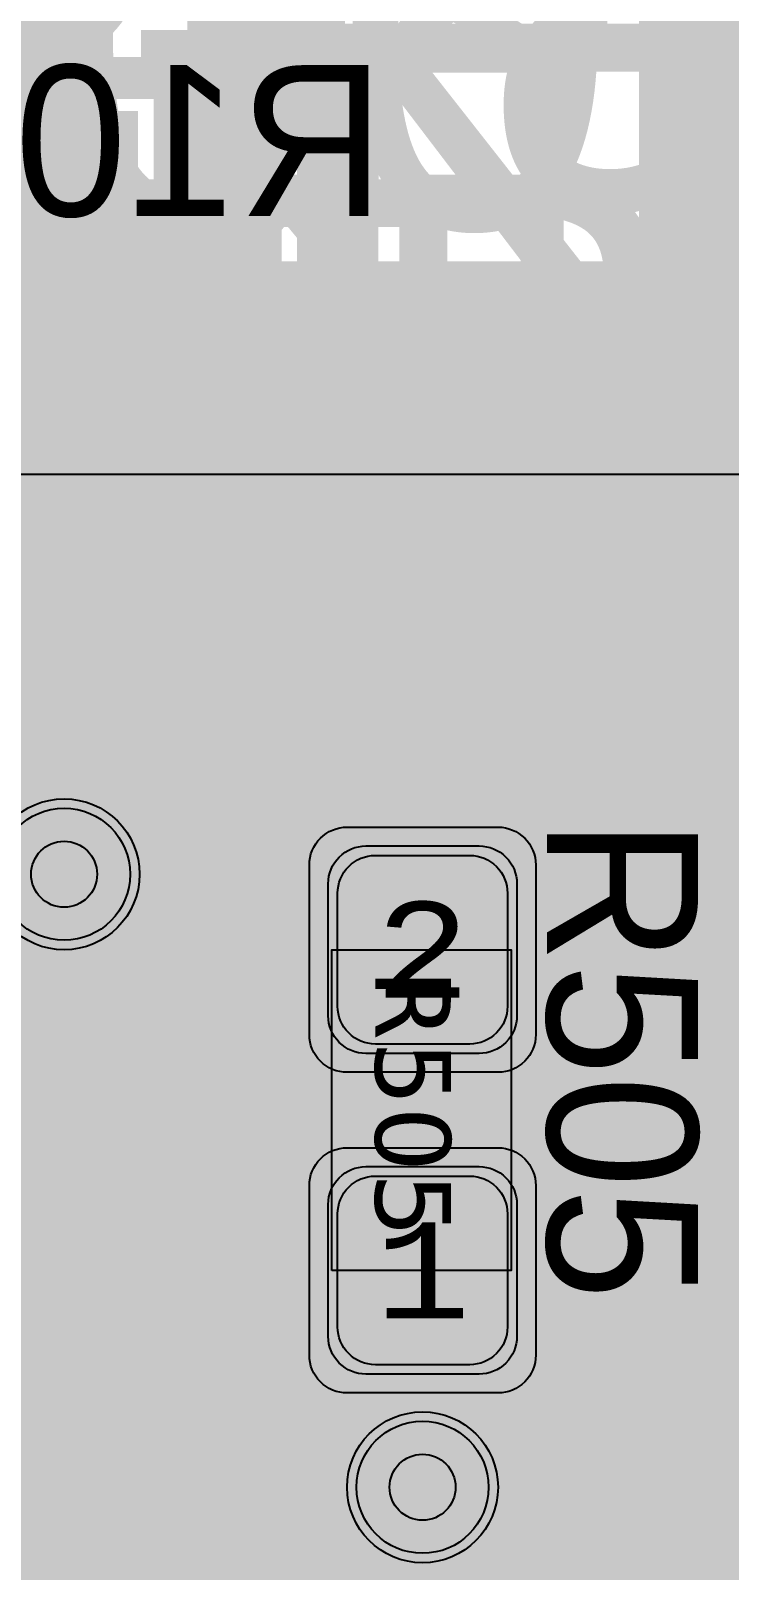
# Model space of a CAD drawing. Extents: x -28 to 199, y -61 to 255.
# Drawn here: x 108.42 to 112.13, y 135.31 to 143.47 of the extents above; entities that cross this region are included whole.
import ezdxf
from ezdxf.enums import TextEntityAlignment as Align

# ---------------------------------------------------------------- set-up
doc = ezdxf.new("R2010")
doc.units = 0
doc.header["$MEASUREMENT"] = 0
for name, color, linetype in [('ASSEMBLY_OUTLINES_TOP', 102, 'CONTINUOUS'), ('ASSEMBLY_PART_NUMBERS_BTM', 191, 'CONTINUOUS'), ('ASSEMBLY_PART_NUMBERS_TOP', 102, 'CONTINUOUS'), ('ASSEMBLY_REF_DES_TOP', 102, 'CONTINUOUS'), ('DRILL_DRAWING', 21, 'CONTINUOUS'), ('GENERATED_SILKSCREEN_BTM', 255, 'CONTINUOUS'), ('GENERATED_SILKSCREEN_TOP', 140, 'CONTINUOUS'), ('PART_PADS_SMD_TOP', 150, 'CONTINUOUS'), ('PIN_NUMBERS_BTM', 8, 'CONTINUOUS'), ('PIN_NUMBERS_TOP', 8, 'CONTINUOUS'), ('PLACEMENT_OUTLINES_TOP', 130, 'CONTINUOUS'), ('PLANE_DATA_LAYER_2', 230, 'CONTINUOUS'), ('PLANE_DATA_LAYER_3', 81, 'CONTINUOUS'), ('PLANE_DATA_LAYER_BOTTOM', 10, 'CONTINUOUS'), ('PLANE_SHAPES_LAYER_2', 230, 'CONTINUOUS'), ('PLANE_SHAPES_LAYER_3', 81, 'CONTINUOUS'), ('PLANE_SHAPES_LAYER_BOTTOM', 10, 'CONTINUOUS'), ('SILKSCREEN_OUTLINES_TOP', 150, 'CONTINUOUS'), ('SILKSCREEN_REF_DES_BTM', 211, 'CONTINUOUS'), ('SILKSCREEN_REF_DES_TOP', 150, 'CONTINUOUS'), ('SOLDERMASK_PADS_TOP', 180, 'CONTINUOUS'), ('SOLDERPASTE_PADS_TOP', 180, 'CONTINUOUS'), ('TRACES_LAYER_2', 230, 'CONTINUOUS'), ('TRACES_LAYER_3', 81, 'CONTINUOUS'), ('TRACES_LAYER_BOTTOM', 10, 'CONTINUOUS'), ('TRACES_LAYER_TOP', 150, 'CONTINUOUS'), ('VIA_HOLES_LAYER_2', 30, 'CONTINUOUS'), ('VIA_HOLES_LAYER_3', 30, 'CONTINUOUS'), ('VIA_HOLES_LAYER_BOTTOM', 30, 'CONTINUOUS'), ('VIA_HOLES_LAYER_TOP', 30, 'CONTINUOUS'), ('VIA_PADS_LAYER_2', 230, 'CONTINUOUS'), ('VIA_PADS_LAYER_3', 81, 'CONTINUOUS'), ('VIA_PADS_LAYER_BOTTOM', 10, 'CONTINUOUS'), ('VIA_PADS_LAYER_TOP', 150, 'CONTINUOUS')]:
    doc.layers.add(name, color=color, linetype=linetype)
doc.styles.add('COURIER_NEW', font='COUR.TTF')
doc.styles.add('VERDANA', font='verdana.TTF')
doc.styles.add('VERIBEST_GERBER_0', font='txt')

msp = doc.modelspace()

# ---------------------------------------------------------------- hatches: boundary and pattern name
at = {"layer": 'PLANE_DATA_LAYER_BOTTOM'}
h = msp.add_hatch(color=256, dxfattribs=at)
h.paths.add_polyline_path([(114.75, 134.8262, -0.414213562373095), (114.6738, 134.75), (111.2262, 134.75, -0.414213562373095), (111.15, 134.8262), (111.15, 134.973, 0.1866766168367723), (111.019837, 135.309483, -0.1866773047726995), (111, 135.360763), (111, 135.396107, -0.1385740107174841), (111.011269, 135.435987, 0.1385725087961739), (111.1, 135.75, 0.5864476275428689), (110.185987, 136.261269, -0.1385740107174437), (110.146107, 136.25), (107.426166, 136.25, -0.7996942034350105), (107.393477, 136.395032, 0.2895657790381564), (108.25, 137.75, 0.9999999999999999), (105.25, 137.75, 0.2895657790381564), (106.106523, 136.395032, -0.7996942034350105), (106.073834, 136.25), (102.478241, 136.25, -0.198913366334503), (102.424359, 136.272318), (99.201759, 139.494918, -0.1989099556853327), (99.179441, 139.548799), (99.179441, 139.5488, -0.414213562373095), (99.255641, 139.625), (112.895997, 139.625, -0.1989133663345172), (112.949879, 139.602682), (114.727682, 137.824879, -0.1989099556854013), (114.75, 137.770998)], flags=0)
h.paths.add_polyline_path([(112.2, 135.8, -0.9999999999999999), (113.39999999999999, 135.8, -0.9999999999999999)], flags=0)
at = {"layer": 'PLANE_SHAPES_LAYER_2'}
h = msp.add_hatch(color=256, dxfattribs=at)
h.paths.add_polyline_path([(169.5, 129.25), (149.5, 129.25), (142.25, 122), (142.25, 90.5), (147.5, 90.5), (147.5, 80), (154, 80), (154, 69.25), (131.75, 69.25), (131.75, 73.25), (121.25, 73.25), (121.25, 81), (110.5, 81), (110.5, 125.75), (106.5, 125.75), (106.5, 128.75), (93.5, 128.75), (93.5, 120.25), (91.75, 120.25), (91.75, 121.5), (80, 121.5), (80, 118.25), (73.25, 118.25), (73.25, 124.5), (67.5, 124.5), (67.5, 128), (57.75, 128), (57.75, 120.25), (55.25, 120.25), (55.25, 121.5), (47.5, 121.5), (47.5, 119), (35, 119), (35, 134.75), (32.75, 134.75), (32.75, 159.75), (29.25, 159.75), (29.25, 175.25), (22.5, 175.25), (22.5, 195.25), (17.25, 195.25), (17.25, 198), (22.5, 198), (22.5, 216.5), (40.25, 216.5), (40.25, 235.5), (54.5, 235.5), (54.5, 254), (87.25, 254), (87.25, 236.25), (86.25, 236.25), (86.25, 228.75), (81, 228.75), (81, 218.75), (95.25, 218.75), (95.25, 194.5), (87, 194.5), (87, 172), (131.1, 172), (131.1, 208.75), (115.5, 208.75), (115.5, 213.75), (106.75, 213.75), (106.75, 218.75), (110.25, 222.25), (110.25, 226.25), (142.5, 226.25), (142.5, 221.5), (160.5, 221.5), (160.5, 240.75), (169.5, 240.75)])
h.paths.add_polyline_path([(35.5, 149.5), (41.75, 149.5), (41.75, 152), (39.25, 152), (39.25, 154), (37.75, 154), (37.75, 152), (35.5, 152)], flags=16)
h.paths.add_polyline_path([(37.5, 125.75), (37.5, 128.75), (42.75, 128.75), (42.75, 125.75)], flags=16)
h.paths.add_polyline_path([(52, 127.75), (52, 130.75), (54.25, 130.75), (54.25, 127.75)], flags=16)
h.paths.add_polyline_path([(50.75, 219.5), (50.75, 226.5), (71.75, 226.5), (71.75, 219.5)], flags=16)
h.paths.add_polyline_path([(66.5, 150.75), (66.5, 177.5), (72.25, 177.5), (72.25, 150.75)], flags=16)
h.paths.add_polyline_path([(47.25, 185.25), (73, 185.25), (73, 188.25), (70.25, 188.25), (70.25, 191), (47.25, 191)], flags=16)
h.paths.add_polyline_path([(84.5, 208), (84.5, 212.75), (85, 212.75), (85, 208)], flags=16)
h.paths.add_polyline_path([(61.5, 137.25), (87.75, 137.25), (87.75, 140.5), (84.75, 140.5), (84.75, 143), (61.5, 143)], flags=16)
h.paths.add_polyline_path([(88.75, 127), (88.75, 130), (91, 130), (91, 127)], flags=16)
h.paths.add_polyline_path([(85.5, 130.25), (85.5, 132.5), (91, 132.5), (91, 130.25)], flags=16)
h.paths.add_polyline_path([(108.75, 142.25), (135.75, 142.25), (135.75, 145.75), (132.25, 145.75), (132.25, 149), (108.75, 149)], flags=16)
h.paths.add_polyline_path([(114.25, 126.75), (140.75, 126.75), (140.75, 129.75), (137.25, 129.75), (137.25, 133), (114.25, 133)], flags=16)
h.paths.add_polyline_path([(155.25, 180.25), (166.25, 180.25), (166.25, 186.25), (152.25, 186.25), (152.25, 183), (155.25, 183)], flags=16)
at = {"layer": 'PLANE_SHAPES_LAYER_3'}
h = msp.add_hatch(color=256, dxfattribs=at)
h.paths.add_polyline_path([(169.5, 129.25), (149.5, 129.25), (142.25, 122), (142.25, 90.5), (147.5, 90.5), (147.5, 80), (154, 80), (154, 69.25), (131.75, 69.25), (131.75, 73.25), (121.25, 73.25), (121.25, 81), (110.5, 81), (110.5, 125.75), (106.5, 125.75), (106.5, 128.75), (93.5, 128.75), (93.5, 120.25), (91.75, 120.25), (91.75, 121.5), (80, 121.5), (80, 118.25), (73.25, 118.25), (73.25, 124.5), (67.5, 124.5), (67.5, 127.75), (58.25, 127.75), (58.25, 130.25), (88.75, 130.25), (88.75, 127), (91, 127), (91, 132.5), (55, 132.5), (55, 131.25), (52, 131.25), (52, 127.75), (55, 127.75), (55, 127.25), (57.75, 127.25), (57.75, 120.25), (55.25, 120.25), (55.25, 121.5), (47.5, 121.5), (47.5, 119), (35, 119), (35, 134.75), (32.75, 134.75), (32.75, 159.75), (29.25, 159.75), (29.25, 175.25), (22.5, 175.25), (22.5, 195.25), (17.25, 195.25), (17.25, 198), (22.5, 198), (22.5, 216.5), (40.25, 216.5), (40.25, 235.5), (54.5, 235.5), (54.5, 254), (87.25, 254), (87.25, 236.25), (86.25, 236.25), (86.25, 228.75), (81, 228.75), (81, 218.75), (95.25, 218.75), (95.25, 194.5), (87, 194.5), (87, 172), (131.1, 172), (131.1, 208.75), (115.5, 208.75), (115.5, 213.75), (106.75, 213.75), (106.75, 218.75), (110.25, 222.25), (110.25, 226.25), (142.5, 226.25), (142.5, 221.5), (160.5, 221.5), (160.5, 240.75), (169.5, 240.75)])
h.paths.add_polyline_path([(35.5, 149.5), (41.75, 149.5), (41.75, 152), (39.25, 152), (39.25, 154), (37.75, 154), (37.75, 152), (35.5, 152)], flags=16)
h.paths.add_polyline_path([(37.5, 125.75), (37.5, 128.75), (42.75, 128.75), (42.75, 125.75)], flags=16)
h.paths.add_polyline_path([(50.75, 219.5), (50.75, 226.5), (71.75, 226.5), (71.75, 219.5)], flags=16)
h.paths.add_polyline_path([(66.5, 150.75), (66.5, 177.5), (72.25, 177.5), (72.25, 150.75)], flags=16)
h.paths.add_polyline_path([(47.25, 185.25), (73, 185.25), (73, 188.25), (70.25, 188.25), (70.25, 191), (47.25, 191)], flags=16)
h.paths.add_polyline_path([(84.5, 208), (84.5, 212.75), (85, 212.75), (85, 208)], flags=16)
h.paths.add_polyline_path([(61.5, 137.25), (87.75, 137.25), (87.75, 140.5), (84.75, 140.5), (84.75, 143), (61.5, 143)], flags=16)
h.paths.add_polyline_path([(108.75, 142.25), (135.75, 142.25), (135.75, 145.75), (132.25, 145.75), (132.25, 149), (108.75, 149)], flags=16)
h.paths.add_polyline_path([(114.25, 126.75), (140.75, 126.75), (140.75, 129.75), (137.25, 129.75), (137.25, 133), (114.25, 133)], flags=16)
h.paths.add_polyline_path([(155.25, 180.25), (166.25, 180.25), (166.25, 186.25), (152.25, 186.25), (152.25, 183), (155.25, 183)], flags=16)
at = {"layer": 'VIA_HOLES_LAYER_2'}
h = msp.add_hatch(color=256, dxfattribs=at)
edge = h.paths.add_edge_path()
edge.add_arc((108.6, 139), 0.175, 0, 360)
h = msp.add_hatch(color=256, dxfattribs=at)
edge = h.paths.add_edge_path()
edge.add_arc((110.5, 135.75), 0.175, 0, 360)
at = {"layer": 'VIA_HOLES_LAYER_3'}
h = msp.add_hatch(color=256, dxfattribs=at)
edge = h.paths.add_edge_path()
edge.add_arc((108.6, 139), 0.175, 0, 360)
h = msp.add_hatch(color=256, dxfattribs=at)
edge = h.paths.add_edge_path()
edge.add_arc((110.5, 135.75), 0.175, 0, 360)
at = {"layer": 'VIA_HOLES_LAYER_BOTTOM'}
h = msp.add_hatch(color=256, dxfattribs=at)
edge = h.paths.add_edge_path()
edge.add_arc((108.6, 139), 0.175, 0, 360)
h = msp.add_hatch(color=256, dxfattribs=at)
edge = h.paths.add_edge_path()
edge.add_arc((110.5, 135.75), 0.175, 0, 360)
at = {"layer": 'VIA_HOLES_LAYER_TOP'}
h = msp.add_hatch(color=256, dxfattribs=at)
edge = h.paths.add_edge_path()
edge.add_arc((108.6, 139), 0.175, 0, 360)
h = msp.add_hatch(color=256, dxfattribs=at)
edge = h.paths.add_edge_path()
edge.add_arc((110.5, 135.75), 0.175, 0, 360)

# ---------------------------------------------------------------- linework, layer by layer
at = {"layer": 'ASSEMBLY_OUTLINES_TOP', "const_width": 0.2}
msp.add_lwpolyline([(105.58, 141.12), (105.58, 150.42), (138.78, 150.42), (138.78, 141.12)], close=True, dxfattribs=at)
at = {"layer": 'ASSEMBLY_OUTLINES_TOP'}
msp.add_lwpolyline([(110.02, 136.9), (110.02, 138.6), (110.97, 138.6), (110.97, 136.9)], close=True, dxfattribs=at)
at = {"layer": 'GENERATED_SILKSCREEN_BTM', "const_width": 0.15}
for points in [[(109.3212, 142.5092), (109.3276, 142.5076), (109.3316, 142.5044), (109.3332, 142.4988), (109.334, 142.4924), (109.3332, 142.4868), (109.3316, 142.4812), (109.3276, 142.4772), (109.3212, 142.4764), (109.0092, 142.4764), (109.0036, 142.4772), (108.9988, 142.4812), (108.9964, 142.4868), (108.9956, 142.4924), (108.9964, 142.4988), (108.9988, 142.5044), (109.0036, 142.5076), (109.0092, 142.5092), (109.15, 142.5092), (109.15, 143.2604), (109.1508, 143.266), (109.1532, 143.27), (109.1572, 143.2724), (109.1628, 143.2732), (109.1668, 143.274), (109.1708, 143.274), (109.174, 143.2724), (109.1772, 143.2692), (109.3332, 143.05), (109.3348, 143.0468), (109.3356, 143.0444), (109.3356, 143.0388), (109.3332, 143.034), (109.3292, 143.03), (109.3244, 143.0268), (109.3188, 143.0252), (109.3156, 143.0252), (109.3132, 143.026), (109.3092, 143.0308), (109.1812, 143.21), (109.1812, 142.5092), (109.3212, 142.5092)], [(108.7012, 143.1636), (108.5668, 143.2732), (108.5636, 143.274), (108.562, 143.2748), (108.5604, 143.2756), (108.5572, 143.2764), (108.2876, 143.2764)], [(109.626, 142.9724), (109.6236, 142.974), (109.6228, 142.978), (109.6212, 142.982), (109.6204, 142.986), (109.6204, 143.1508), (109.6212, 143.1548), (109.6228, 143.1572), (109.6228, 143.1596), (109.6236, 143.1604), (109.6252, 143.1612), (109.626, 143.1628), (109.762, 143.2732), (109.766, 143.2748), (109.7692, 143.2756), (109.7724, 143.2764), (110.1756, 143.2764), (110.1828, 143.2748), (110.1876, 143.2708), (110.1916, 143.266), (110.1932, 143.2604), (110.1932, 142.4924), (110.1916, 142.486), (110.1876, 142.482), (110.1828, 142.4796), (110.1772, 142.4788), (110.1708, 142.4796), (110.1652, 142.482), (110.1612, 142.486), (110.1596, 142.4924), (110.1596, 142.8604), (109.7836, 142.8604), (109.6524, 142.4876), (109.6492, 142.482), (109.6436, 142.4788), (109.638, 142.478), (109.6324, 142.4796), (109.6276, 142.482), (109.6236, 142.486), (109.622, 142.4916), (109.6228, 142.498), (109.754, 142.8708), (109.626, 142.9724)], [(108.6028, 142.5492), (108.5524, 142.5092), (108.294, 142.5092), (108.1692, 142.61), (108.1692, 143.1428), (108.2164, 143.1804), (108.6028, 142.5492)], [(108.6756, 143.1428), (108.6756, 142.61), (108.6284, 142.57), (108.2412, 143.2012), (108.294, 143.2436), (108.5524, 143.2436), (108.6756, 143.1428)], [(108.2876, 142.4764), (108.5572, 142.4764), (108.5604, 142.4772), (108.5636, 142.478), (108.5668, 142.4796), (108.7012, 142.5892), (108.7036, 142.5908), (108.7044, 142.5916), (108.706, 142.594), (108.7076, 142.5996), (108.7084, 142.602), (108.7084, 143.1508), (108.7076, 143.154), (108.706, 143.1564), (108.7052, 143.1596), (108.7012, 143.1636)], [(110.1596, 143.2436), (109.7772, 143.2436), (109.6524, 143.1428), (109.6524, 142.994), (109.7772, 142.8924), (110.1596, 142.8924), (110.1596, 143.2436)]]:
    msp.add_lwpolyline(points, dxfattribs=at)
at = {"layer": 'GENERATED_SILKSCREEN_TOP', "const_width": 0.15}
for points in [[(138.780005, 141.12, -0.4142135624), (138.78, 141.119995), (105.58, 141.119995, -0.4142135624), (105.579995, 141.12), (105.579995, 150.42, -0.4142135624), (105.58, 150.420005), (107.080269, 150.420005, 7.9139e-06), (107.080278, 150.419995), (105.580005, 150.419995), (105.580005, 141.120005), (138.779995, 141.120005), (138.779995, 150.419995), (107.719722, 150.419995, 7.9139e-06), (107.719731, 150.420005), (138.78, 150.420005, -0.4142135624), (138.780005, 150.42), (138.780005, 141.12)], [(110.020005, 137.457911, 1.22306e-05), (110.019995, 137.457902), (110.019995, 138.042098, 1.22306e-05), (110.020005, 138.042089), (110.020005, 137.457911)], [(110.970005, 137.466156, 1.1642e-05), (110.969995, 137.466164), (110.969995, 138.033836, 1.1642e-05), (110.970005, 138.033844), (110.970005, 137.466156)]]:
    msp.add_lwpolyline(points, format="xyb", dxfattribs=at)
msp.add_lwpolyline([(105.15, 137.75, -1), (108.35, 137.75, -1)], format="xyb", close=True, dxfattribs=at)
for points in [[(111.6592, 138.6256), (111.6608, 138.6232), (111.6648, 138.6224), (111.6688, 138.62), (111.6728, 138.62), (111.8376, 138.62), (111.8416, 138.62), (111.844, 138.6224), (111.8464, 138.6224), (111.8472, 138.6232), (111.848, 138.624), (111.8504, 138.6256), (111.96, 138.7616), (111.9616, 138.7656), (111.9624, 138.768), (111.9632, 138.772), (111.9632, 139.1752), (111.9616, 139.1824), (111.9576, 139.1864), (111.9536, 139.1912), (111.9472, 139.1928), (111.1792, 139.1928), (111.1728, 139.1912), (111.1688, 139.1872), (111.1664, 139.1824), (111.1656, 139.1768), (111.1664, 139.1704), (111.1688, 139.1648), (111.1728, 139.1608), (111.1792, 139.1592), (111.5472, 139.1592), (111.5472, 138.7832), (111.1744, 138.652), (111.1688, 138.6488), (111.1656, 138.6432), (111.1648, 138.6368), (111.1664, 138.632), (111.1696, 138.6272), (111.1736, 138.6232), (111.1784, 138.6208), (111.1848, 138.6224), (111.5576, 138.7536), (111.6592, 138.6256)], [(111.9304, 139.1592), (111.9304, 138.776), (111.8296, 138.652), (111.6808, 138.652), (111.5792, 138.776), (111.5792, 139.1592), (111.9304, 139.1592)], [(111.688, 138.2856), (111.6872, 138.2888), (111.6864, 138.2912), (111.6848, 138.2944), (111.5968, 138.4032), (111.9304, 138.4032), (111.9304, 137.8808), (111.932, 137.8752), (111.9352, 137.8704), (111.9408, 137.868), (111.9464, 137.8672), (111.9528, 137.868), (111.9584, 137.8704), (111.9616, 137.8752), (111.9632, 137.8808), (111.9632, 138.4208), (111.9616, 138.4264), (111.9576, 138.4304), (111.9536, 138.4352), (111.9472, 138.4368), (111.5624, 138.4368), (111.5568, 138.436), (111.5528, 138.4336), (111.5504, 138.4304), (111.5488, 138.4248), (111.5472, 138.4208), (111.5464, 138.4176), (111.5472, 138.4136), (111.5496, 138.4104), (111.656, 138.28), (111.656, 138.0216), (111.5544, 137.8968), (111.2968, 137.8968), (111.1968, 138.0216), (111.1968, 138.28), (111.3024, 138.4104), (111.3048, 138.416), (111.3048, 138.4208), (111.3016, 138.4256), (111.2976, 138.4304), (111.292, 138.4336), (111.2864, 138.4344), (111.2832, 138.4344), (111.2808, 138.4336), (111.2768, 138.4296), (111.1664, 138.2944), (111.1648, 138.292), (111.1648, 138.2888), (111.1632, 138.2856), (111.1632, 138.016), (111.1632, 138.0136), (111.164, 138.0128), (111.164, 138.012), (111.1648, 138.0104), (111.1648, 138.0088), (111.1664, 138.0056), (111.2768, 137.8704), (111.2792, 137.868), (111.2808, 137.8672), (111.2856, 137.8656), (111.2888, 137.8648), (111.5624, 137.8648), (111.5664, 137.8656), (111.5704, 137.8672), (111.572, 137.8672), (111.5728, 137.868), (111.5744, 137.8696), (111.576, 137.8704), (111.6848, 138.0056), (111.6864, 138.0096), (111.6872, 138.012), (111.688, 138.016), (111.688, 138.2856)], [(111.8504, 137.6728), (111.96, 137.5384), (111.9608, 137.5352), (111.9616, 137.5328), (111.9624, 137.532), (111.9632, 137.5288), (111.9632, 137.2592), (111.9624, 137.256), (111.9624, 137.2552), (111.9616, 137.2544), (111.9608, 137.252), (111.96, 137.2488), (111.8504, 137.1144), (111.8472, 137.112), (111.8432, 137.1112), (111.8408, 137.1096), (111.8376, 137.1088), (111.2888, 137.1088), (111.2864, 137.1096), (111.2808, 137.1112), (111.2792, 137.112), (111.276, 137.1144), (111.1664, 137.2488), (111.1656, 137.252), (111.1648, 137.2536), (111.164, 137.2552), (111.1632, 137.2568), (111.1632, 137.2592), (111.1632, 137.5288), (111.164, 137.532), (111.1648, 137.5352), (111.1664, 137.5384), (111.276, 137.6728), (111.2776, 137.6744), (111.2784, 137.676), (111.2808, 137.6776), (111.2864, 137.6792), (111.2888, 137.68), (111.8376, 137.68), (111.8408, 137.6792), (111.8432, 137.6776), (111.8464, 137.676), (111.8504, 137.6728)], [(111.8296, 137.6472), (111.2968, 137.6472), (111.2568, 137.6), (111.888, 137.2128), (111.9304, 137.2656), (111.9304, 137.524), (111.8296, 137.6472)], [(111.236, 137.5744), (111.196, 137.524), (111.196, 137.2656), (111.2968, 137.1408), (111.8296, 137.1408), (111.8672, 137.188), (111.236, 137.5744)], [(111.688, 136.7736), (111.6872, 136.7768), (111.6864, 136.7792), (111.6848, 136.7824), (111.5968, 136.8912), (111.9304, 136.8912), (111.9304, 136.3688), (111.932, 136.3632), (111.9352, 136.3584), (111.9408, 136.356), (111.9464, 136.3552), (111.9528, 136.356), (111.9584, 136.3584), (111.9616, 136.3632), (111.9632, 136.3688), (111.9632, 136.9088), (111.9616, 136.9144), (111.9576, 136.9184), (111.9536, 136.9232), (111.9472, 136.9248), (111.5624, 136.9248), (111.5568, 136.924), (111.5528, 136.9216), (111.5504, 136.9184), (111.5488, 136.9128), (111.5472, 136.9088), (111.5464, 136.9056), (111.5472, 136.9016), (111.5496, 136.8984), (111.656, 136.768), (111.656, 136.5096), (111.5544, 136.3848), (111.2968, 136.3848), (111.1968, 136.5096), (111.1968, 136.768), (111.3024, 136.8984), (111.3048, 136.904), (111.3048, 136.9088), (111.3016, 136.9136), (111.2976, 136.9184), (111.292, 136.9216), (111.2864, 136.9224), (111.2832, 136.9224), (111.2808, 136.9216), (111.2768, 136.9176), (111.1664, 136.7824), (111.1648, 136.78), (111.1648, 136.7768), (111.1632, 136.7736), (111.1632, 136.504), (111.1632, 136.5016), (111.164, 136.5008), (111.164, 136.5), (111.1648, 136.4984), (111.1648, 136.4968), (111.1664, 136.4936), (111.2768, 136.3584), (111.2792, 136.356), (111.2808, 136.3552), (111.2856, 136.3536), (111.2888, 136.3528), (111.5624, 136.3528), (111.5664, 136.3536), (111.5704, 136.3552), (111.572, 136.3552), (111.5728, 136.356), (111.5744, 136.3576), (111.576, 136.3584), (111.6848, 136.4936), (111.6864, 136.4976), (111.6872, 136.5), (111.688, 136.504), (111.688, 136.7736)]]:
    msp.add_lwpolyline(points, dxfattribs=at)
at = {"layer": 'PART_PADS_SMD_TOP'}
for points in [[(110.2, 138.05, -0.4142135624), (110, 138.25), (110, 138.95, -0.4142135624), (110.2, 139.15), (110.8, 139.15, -0.4142135624), (111, 138.95), (111, 138.25, -0.4142135624), (110.8, 138.05)], [(110.2, 136.35, -0.4142135624), (110, 136.55), (110, 137.25, -0.4142135624), (110.2, 137.45), (110.8, 137.45, -0.4142135624), (111, 137.25), (111, 136.55, -0.4142135624), (110.8, 136.35)]]:
    msp.add_lwpolyline(points, format="xyb", close=True, dxfattribs=at)
at = {"layer": 'PLACEMENT_OUTLINES_TOP'}
for points in [[(105.58, 141.12), (105.58, 150.42), (138.78, 150.42), (138.78, 141.12)], [(110.02, 136.9), (110.02, 138.6), (110.97, 138.6), (110.97, 136.9)]]:
    msp.add_lwpolyline(points, close=True, dxfattribs=at)
at = {"layer": 'PLANE_DATA_LAYER_2', "const_width": 0.5}
msp.add_lwpolyline([(106.75, 137.75), (108.3262, 137.75)], dxfattribs=at)
at = {"layer": 'PLANE_DATA_LAYER_3', "const_width": 0.5}
msp.add_lwpolyline([(106.75, 137.75), (108.3262, 137.75)], dxfattribs=at)
at = {"layer": 'PLANE_SHAPES_LAYER_BOTTOM'}
msp.add_solid([(92.5, 134.75), (114.75, 134.75), (92.5, 140), (114.75, 140)], dxfattribs=at)
at = {"layer": 'SILKSCREEN_OUTLINES_TOP'}
for points in [[(105.58, 141.12), (105.58, 150.42), (138.78, 150.42), (138.78, 141.12)], [(110.02, 136.9), (110.02, 138.6), (110.97, 138.6), (110.97, 136.9)]]:
    msp.add_lwpolyline(points, close=True, dxfattribs=at)
at = {"layer": 'SOLDERMASK_PADS_TOP'}
for points in [[(110.1, 137.95, -0.4142135624), (109.9, 138.15), (109.9, 139.05, -0.4142135624), (110.1, 139.25), (110.9, 139.25, -0.4142135624), (111.1, 139.05), (111.1, 138.15, -0.4142135624), (110.9, 137.95)], [(110.1, 136.25, -0.4142135624), (109.9, 136.45), (109.9, 137.35, -0.4142135624), (110.1, 137.55), (110.9, 137.55, -0.4142135624), (111.1, 137.35), (111.1, 136.45, -0.4142135624), (110.9, 136.25)]]:
    msp.add_lwpolyline(points, format="xyb", close=True, dxfattribs=at)
at = {"layer": 'SOLDERPASTE_PADS_TOP'}
for points in [[(110.25, 138.1, -0.4142135624), (110.05, 138.3), (110.05, 138.9, -0.4142135624), (110.25, 139.1), (110.75, 139.1, -0.4142135624), (110.95, 138.9), (110.95, 138.3, -0.4142135624), (110.75, 138.1)], [(110.25, 136.4, -0.4142135624), (110.05, 136.6), (110.05, 137.2, -0.4142135624), (110.25, 137.4), (110.75, 137.4, -0.4142135624), (110.95, 137.2), (110.95, 136.6, -0.4142135624), (110.75, 136.4)]]:
    msp.add_lwpolyline(points, format="xyb", close=True, dxfattribs=at)
at = {"layer": 'TRACES_LAYER_2', "const_width": 0.254}
msp.add_lwpolyline([(110.5, 135.75), (111.370854, 134.879146), (111.370854, 134.678984), (111.730064, 134.319774), (118.993814, 134.319774), (118.993814, 135.077066), (125.070821, 141.154073), (133.831642, 141.154073), (133.870294, 141.192725), (134.040495, 141.192725), (147.619, 154.77123), (147.619, 157.590234), (150.681, 160.652234), (150.681, 162.627886), (150.473347, 162.835539), (150.473347, 163.526653), (149.9, 164.1), (149.9, 166.1)], dxfattribs=at)
at = {"layer": 'TRACES_LAYER_3', "const_width": 0.5}
msp.add_lwpolyline([(45.8, 143.2), (45.8, 142.033325), (46.153553, 141.679772), (48.136215, 141.679772), (50.43778, 143.981337), (87.089899, 143.981337), (90.471236, 140.6), (114.9, 140.6)], dxfattribs=at)
at = {"layer": 'TRACES_LAYER_BOTTOM', "const_width": 0.5}
for points in [[(38.4, 171), (38.4, 169.395065), (41.282281, 166.512784), (44.838013, 166.512784), (49.95, 161.400797), (49.95, 149.786143), (50.416331, 149.319812), (50.416331, 145.813247), (52.147475, 144.082103), (95.111398, 144.082103), (99.068501, 140.125), (113.134667, 140.125), (117, 136.259667), (117, 134.6)], [(110.5, 135.75), (102.239571, 135.75), (94.69894, 143.290631), (50.996363, 143.290631), (49.655152, 144.631842), (49.655152, 148.48491), (49, 149.140062), (49, 157)], [(110.5, 135.75), (110.5, 135.123), (110.65, 134.973), (110.65, 133.5)]]:
    msp.add_lwpolyline(points, dxfattribs=at)
at = {"layer": 'TRACES_LAYER_TOP', "const_width": 0.5}
for points in [[(109.3, 126.2), (108.068697, 127.431303), (108.068697, 136.21788), (109.35, 137.499183), (109.35, 139.310661), (108.910661, 139.75), (108.910659, 139.75), (108.6, 140.060659), (108.6, 148)], [(110.75, 147.04), (109.723, 147.04), (109.502621, 146.819621), (109.502621, 141.138677), (110.5, 140.141298), (110.5, 138.6)], [(112.75, 138.6), (111.999047, 139.350953), (111.999047, 145.749047), (113.29, 147.04)], [(110.5, 135.75), (110.5, 136.9)]]:
    msp.add_lwpolyline(points, dxfattribs=at)
at = {"layer": 'VIA_HOLES_LAYER_2'}
for centre in [(108.6, 139), (110.5, 135.75)]:
    msp.add_circle(centre, 0.175, dxfattribs=at)
at = {"layer": 'VIA_HOLES_LAYER_3'}
for centre in [(108.6, 139), (110.5, 135.75)]:
    msp.add_circle(centre, 0.175, dxfattribs=at)
at = {"layer": 'VIA_HOLES_LAYER_BOTTOM'}
for centre in [(108.6, 139), (110.5, 135.75)]:
    msp.add_circle(centre, 0.175, dxfattribs=at)
at = {"layer": 'VIA_HOLES_LAYER_TOP'}
for centre in [(108.6, 139), (110.5, 135.75)]:
    msp.add_circle(centre, 0.175, dxfattribs=at)
at = {"layer": 'VIA_PADS_LAYER_2'}
for centre in [(108.6, 139), (110.5, 135.75)]:
    msp.add_circle(centre, 0.4, dxfattribs=at)
at = {"layer": 'VIA_PADS_LAYER_3'}
for centre in [(108.6, 139), (110.5, 135.75)]:
    msp.add_circle(centre, 0.4, dxfattribs=at)
at = {"layer": 'VIA_PADS_LAYER_BOTTOM'}
for centre in [(108.6, 139), (110.5, 135.75)]:
    msp.add_circle(centre, 0.35, dxfattribs=at)
at = {"layer": 'VIA_PADS_LAYER_TOP'}
for centre in [(108.6, 139), (110.5, 135.75)]:
    msp.add_circle(centre, 0.35, dxfattribs=at)

# ---------------------------------------------------------------- texts
at = {"layer": 'ASSEMBLY_PART_NUMBERS_BTM', "style": 'VERIBEST_GERBER_0', "text_generation_flag": 2}
for s, p in [('CL21B225KOFNNNE', (110.04, 160.5)), ('MMZ1608A182B', (106.96, 160.25)), ('LTC6993IS6-2#TRMPBF', (110.96, 160))]:
    msp.add_text(s, height=2.032, rotation=90, dxfattribs=at).set_placement(p, align=Align.TOP_LEFT)
msp.add_text('ERJ-3EKF2000V', height=2.032, dxfattribs=at).set_placement((111.5, 136.04), align=Align.TOP_LEFT)
at = {"layer": 'ASSEMBLY_PART_NUMBERS_TOP', "style": 'VERIBEST_GERBER_0'}
for s, p in [('CL10B104KB8SFNC', (111.04, 155.75)), ('ERJ-3EKF2000V', (113.04, 137.75))]:
    msp.add_text(s, height=2.032, rotation=270, dxfattribs=at).set_placement(p, align=Align.TOP_LEFT)
for s, p in [('ERJ-3GEY0R00V', (91.75, 144.46)), ('ERJ-3EKF4701V', (100.25, 144.21)), ('CL10B104KB8SFNC', (95.5, 142.71)), ('SBH11-PBPC-D10-ST-BK', (110.75, 141.96))]:
    msp.add_text(s, height=2.032, dxfattribs=at).set_placement(p, align=Align.TOP_LEFT)
at = {"layer": 'ASSEMBLY_REF_DES_TOP', "style": 'VERDANA'}
msp.add_text('R505', height=0.4, rotation=270, dxfattribs=at).set_placement((110.65, 138.5), align=Align.TOP_LEFT)
at = {"layer": 'DRILL_DRAWING', "style": 'VERIBEST_GERBER_0'}
for p in [(108.6, 139), (112.8, 135.8), (110.5, 135.75)]:
    msp.add_text('A', height=2, dxfattribs=at).set_placement(p, align=Align.MIDDLE_CENTER)
at = {"layer": 'PIN_NUMBERS_BTM', "style": 'COURIER_NEW'}
for s, p in [('2', (110.5, 138.6)), ('1', (110.5, 136.9))]:
    msp.add_text(s, height=0.508, dxfattribs=at).set_placement(p, align=Align.MIDDLE_CENTER)
at = {"layer": 'PIN_NUMBERS_TOP', "style": 'COURIER_NEW'}
for s, p in [('2', (110.5, 138.6)), ('1', (110.5, 136.9))]:
    msp.add_text(s, height=0.508, dxfattribs=at).set_placement(p, align=Align.MIDDLE_CENTER)
at = {"layer": 'SILKSCREEN_REF_DES_BTM', "style": 'VERIBEST_GERBER_0', "text_generation_flag": 2}
msp.add_text('R109', height=0.8, dxfattribs=at).set_placement((110.3, 143.29), align=Align.TOP_LEFT)
at = {"layer": 'SILKSCREEN_REF_DES_TOP', "style": 'VERIBEST_GERBER_0'}
msp.add_text('R505', height=0.8, rotation=270, dxfattribs=at).set_placement((111.96, 139.3), align=Align.TOP_LEFT)

doc.saveas('drawing.dxf')
